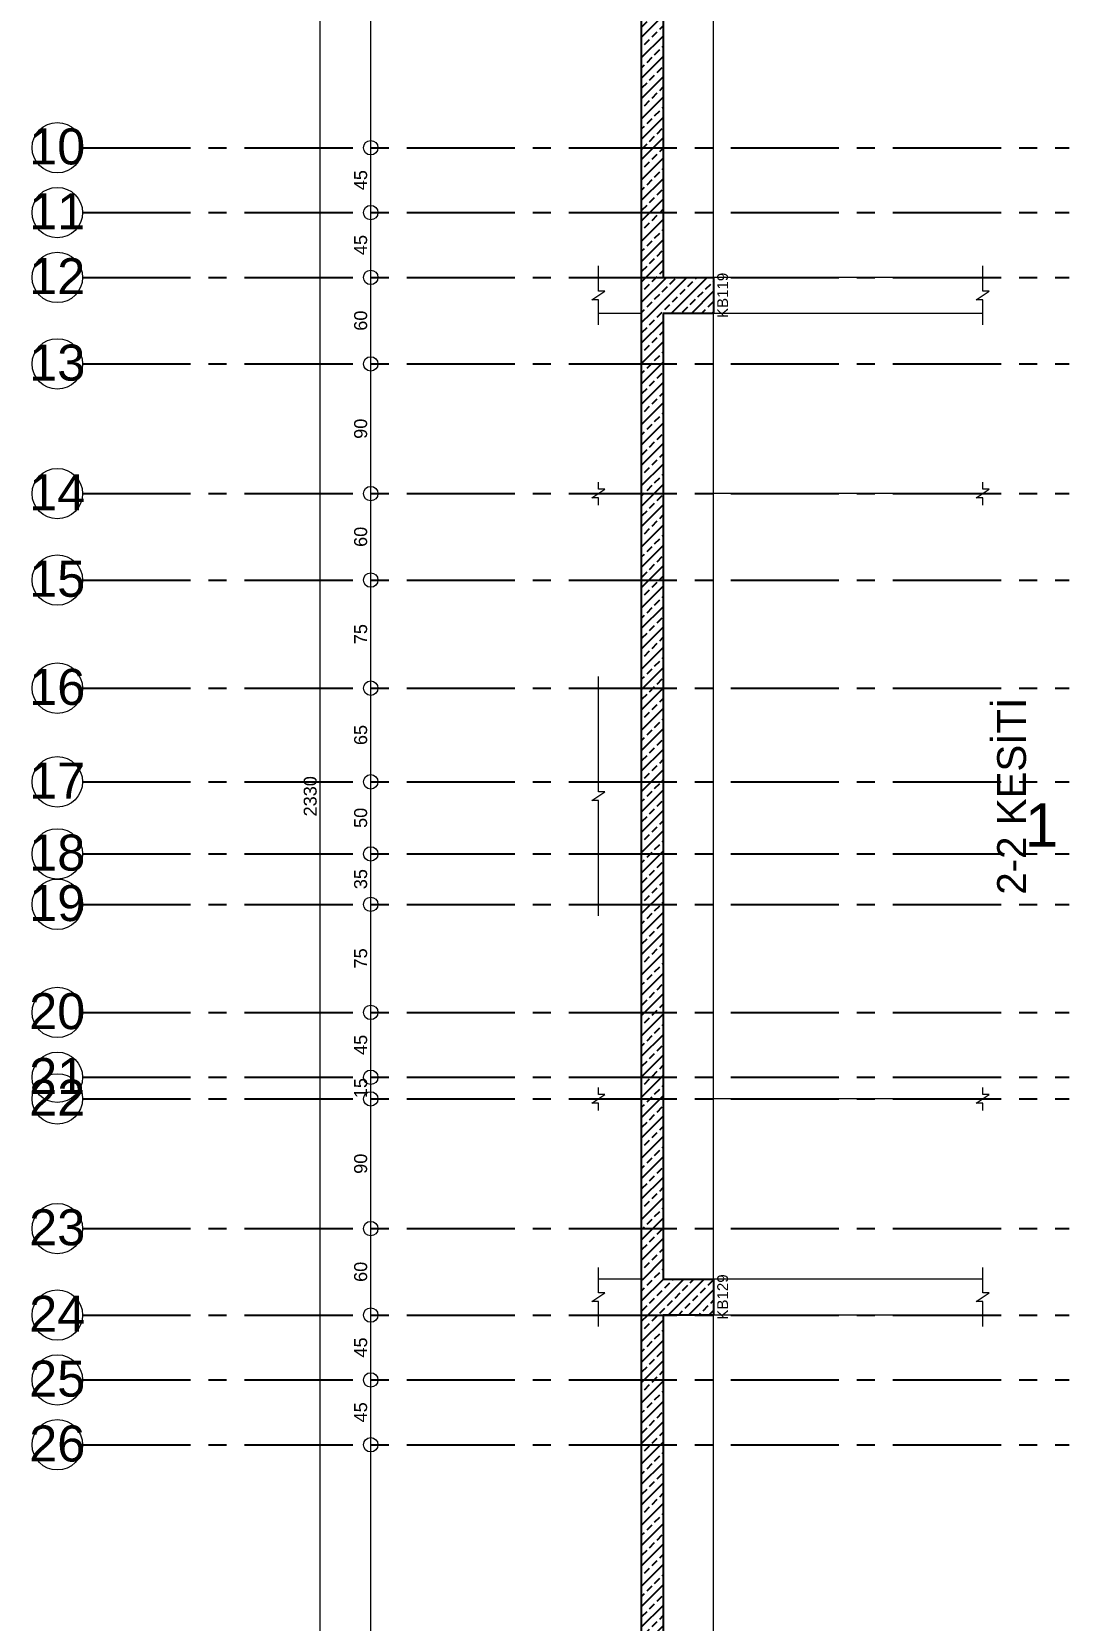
# Model space of a CAD drawing. Header units: millimetres. Extents: x 2232 to 85269, y -3593 to 5869.
# Drawn here: x 39622 to 40337, y 3690 to 4792 of the extents above; entities that cross this region are included whole.
import ezdxf

# ---------------------------------------------------------------- set-up
doc = ezdxf.new("R2010")
doc.units = ezdxf.units.MM
doc.linetypes.add('CENTER2', pattern=[112.5, 75, -12.5, 12.5, -12.5])
doc.linetypes.add('DASHDOT2', pattern=[12.7, 6.35, -3.175, 0, -3.175])
doc.layers.add('aks', color=251, linetype='DASHDOT2', lineweight=35)
doc.layers.add('Standart', color=7, linetype='Continuous')
doc.layers.add('Ölçülendirme', color=7, linetype='Continuous')
doc.styles.add('arial_1_18', font='arial.ttf', dxfattribs={"height": 0.2})
pattern_1 = [(45, (0, 0), (-7.07107, 7.07107), []), (45, (7.071, 0), (-7.07107, 7.07107), [5, -2.5])]

# ---------------------------------------------------------------- blocks, each defined once
blk = doc.blocks.new('IDE128Entity1')
at = {"layer": 'Standart', "color": 250, "linetype": 'Continuous', "lineweight": -3, "style": 'arial_1_18'}
blk.add_text('1', height=30, dxfattribs=at).set_placement((-80.8, 1130))
blk = doc.blocks.new('IDE128Entity4')
at = {"layer": 'Standart', "linetype": 'Continuous', "lineweight": -3}
h = blk.add_hatch(dxfattribs=at)
h.set_pattern_fill('ANSI33', color=171, scale=40, style=0)
h.set_pattern_definition(pattern_1)
h.paths.add_polyline_path([(-331.8, 2175), (-331.8, 1525), (-346.8, 1525), (-346.8, 2175)])
h = blk.add_hatch(dxfattribs=at)
h.set_pattern_fill('ANSI33', color=171, scale=40, style=0)
h.set_pattern_definition(pattern_1)
h.paths.add_polyline_path([(-296.8, 1525), (-296.8, 1500), (-346.8, 1500), (-346.8, 1525)])
h = blk.add_hatch(dxfattribs=at)
h.set_pattern_fill('ANSI33', color=171, scale=40, style=0)
h.set_pattern_definition(pattern_1)
h.paths.add_polyline_path([(-331.8, 1500), (-331.8, 830), (-346.8, 830), (-346.8, 1500)])
h = blk.add_hatch(dxfattribs=at)
h.set_pattern_fill('ANSI33', color=171, scale=40, style=0)
h.set_pattern_definition(pattern_1)
h.paths.add_polyline_path([(-296.8, 830), (-296.8, 805), (-346.8, 805), (-346.8, 830)])
h = blk.add_hatch(dxfattribs=at)
h.set_pattern_fill('ANSI33', color=171, scale=40, style=0)
h.set_pattern_definition(pattern_1)
h.paths.add_polyline_path([(-331.8, 805), (-331.8, 275), (-346.8, 275), (-346.8, 805)])
at = {"layer": 'Standart', "color": 159, "linetype": 'Continuous', "lineweight": -3}
for points in [[(-331.8, 2175), (-331.8, 1525)], [(-346.8, 1525), (-346.8, 1955)], [(-346.8, 1500), (-346.8, 1525)], [(-331.8, 1525), (-296.8, 1525)], [(-296.8, 1525), (-296.8, 1500)], [(-346.8, 1375), (-346.8, 1500)], [(-331.8, 1500), (-331.8, 830)], [(-296.8, 1500), (-331.8, 1500)], [(-346.8, 1240), (-346.8, 1375)], [(-346.8, 1090), (-346.8, 1240)], [(-346.8, 955), (-346.8, 1090)], [(-346.8, 830), (-346.8, 955)], [(-346.8, 805), (-346.8, 830)], [(-331.8, 830), (-296.8, 830)], [(-296.8, 830), (-296.8, 805)], [(-346.8, 375), (-346.8, 805)], [(-331.8, 805), (-331.8, 275)], [(-296.8, 805), (-331.8, 805)]]:
    blk.add_lwpolyline(points, dxfattribs=at)
at = {"layer": 'Standart', "color": 163, "linetype": 'Continuous', "lineweight": 5}
for points in [[(-296.8, 1525), (-296.8, 2050)], [(-346.8, 1525), (-376.8, 1525)], [(-110, 1525), (-296.8, 1525)], [(-346.8, 1500), (-376.8, 1500)], [(-110, 1500), (-296.8, 1500)], [(-296.8, 1375), (-296.8, 1500)], [(-346.8, 1375), (-376.8, 1375)], [(-110, 1375), (-296.8, 1375)], [(-296.8, 955), (-296.8, 1375)], [(-346.8, 1240), (-376.8, 1240)], [(-346.8, 1090), (-376.8, 1090)], [(-346.8, 955), (-376.8, 955)], [(-296.8, 830), (-296.8, 955)], [(-110, 955), (-296.8, 955)], [(-346.8, 830), (-376.8, 830)], [(-110, 830), (-296.8, 830)], [(-346.8, 805), (-376.8, 805)], [(-296.8, 280), (-296.8, 805)], [(-110, 805), (-296.8, 805)]]:
    blk.add_lwpolyline(points, dxfattribs=at)
at = {"layer": 'Standart', "color": 1, "linetype": 'Continuous', "lineweight": 5}
for points in [[(-376.8, 1515.5), (-376.8, 1533)], [(-110, 1515.5), (-110, 1533)], [(-381.3, 1509.5), (-372.3, 1515.5)], [(-372.3, 1515.5), (-376.8, 1515.5)], [(-114.5, 1509.5), (-105.5, 1515.5)], [(-105.5, 1515.5), (-110, 1515.5)], [(-376.8, 1509.5), (-381.3, 1509.5)], [(-376.8, 1492), (-376.8, 1509.5)], [(-110, 1509.5), (-114.5, 1509.5)], [(-110, 1492), (-110, 1509.5)], [(-381.3, 1372), (-372.3, 1378)], [(-376.8, 1378), (-376.8, 1383)], [(-372.3, 1378), (-376.8, 1378)], [(-114.5, 1372), (-105.5, 1378)], [(-110, 1378), (-110, 1383)], [(-105.5, 1378), (-110, 1378)], [(-376.8, 1372), (-381.3, 1372)], [(-376.8, 1367), (-376.8, 1372)], [(-110, 1372), (-114.5, 1372)], [(-110, 1367), (-110, 1372)], [(-376.8, 1168), (-376.8, 1248)], [(-381.3, 1162), (-372.3, 1168)], [(-376.8, 1162), (-381.3, 1162)], [(-372.3, 1168), (-376.8, 1168)], [(-376.8, 1082), (-376.8, 1162)], [(-376.8, 958), (-376.8, 963)], [(-110, 958), (-110, 963)], [(-381.3, 952), (-372.3, 958)], [(-376.8, 952), (-381.3, 952)], [(-372.3, 958), (-376.8, 958)], [(-376.8, 947), (-376.8, 952)], [(-114.5, 952), (-105.5, 958)], [(-110, 952), (-114.5, 952)], [(-105.5, 958), (-110, 958)], [(-110, 947), (-110, 952)], [(-376.8, 820.5), (-376.8, 838)], [(-110, 820.5), (-110, 838)], [(-381.3, 814.5), (-372.3, 820.5)], [(-372.3, 820.5), (-376.8, 820.5)], [(-114.5, 814.5), (-105.5, 820.5)], [(-105.5, 820.5), (-110, 820.5)], [(-376.8, 814.5), (-381.3, 814.5)], [(-376.8, 797), (-376.8, 814.5)], [(-110, 814.5), (-114.5, 814.5)], [(-110, 797), (-110, 814.5)]]:
    blk.add_lwpolyline(points, dxfattribs=at)
at = {"layer": 'Standart', "color": 250, "linetype": 'Continuous', "lineweight": 5, "style": 'arial_1_18'}
for s, p in [('KB119', (-286.8, 1496.8)), ('KB129', (-286.8, 801.8))]:
    blk.add_text(s, height=7.5, rotation=90, dxfattribs=at).set_placement(p)
at = {"layer": 'Standart', "color": 166, "linetype": 'Continuous', "lineweight": 5, "style": 'arial_1_18'}
blk.add_text('2-2 KESİTİ', height=20, rotation=90, dxfattribs=at).set_placement((-80, 1096.7))
blk = doc.blocks.new('IDE128Entity294')
at = {"layer": 'aks', "color": 251, "linetype": 'CENTER2', "lineweight": -3}
blk.add_lwpolyline([(-734.8, 1175), (-50, 1175)], dxfattribs=at)
blk = doc.blocks.new('IDE128Entity297')
at = {"layer": 'aks', "color": 30, "linetype": 'Continuous', "lineweight": 5}
blk.add_circle((-752.3, 1175), 17.5, dxfattribs=at)
blk = doc.blocks.new('IDE128Entity298')
at = {"layer": 'aks', "color": 1, "linetype": 'Continuous', "lineweight": 5, "style": 'arial_1_18'}
blk.add_text('17', height=25, dxfattribs=at).set_placement((-771.8, 1163.4))
blk = doc.blocks.new('IDE128Entity428')
at = {"layer": 'aks', "color": 251, "linetype": 'CENTER2', "lineweight": -3}
blk.add_lwpolyline([(-734.8, 1615), (-50, 1615)], dxfattribs=at)
blk = doc.blocks.new('IDE128Entity431')
at = {"layer": 'aks', "color": 30, "linetype": 'Continuous', "lineweight": 5}
blk.add_circle((-752.3, 1615), 17.5, dxfattribs=at)
blk = doc.blocks.new('IDE128Entity432')
at = {"layer": 'aks', "color": 1, "linetype": 'Continuous', "lineweight": 5, "style": 'arial_1_18'}
blk.add_text('10', height=25, dxfattribs=at).set_placement((-771.8, 1603.4))
blk = doc.blocks.new('IDE128Entity435')
at = {"layer": 'aks', "color": 251, "linetype": 'CENTER2', "lineweight": -3}
blk.add_lwpolyline([(-734.8, 1465), (-50, 1465)], dxfattribs=at)
blk = doc.blocks.new('IDE128Entity438')
at = {"layer": 'aks', "color": 30, "linetype": 'Continuous', "lineweight": 5}
blk.add_circle((-752.3, 1465), 17.5, dxfattribs=at)
blk = doc.blocks.new('IDE128Entity439')
at = {"layer": 'aks', "color": 1, "linetype": 'Continuous', "lineweight": 5, "style": 'arial_1_18'}
blk.add_text('13', height=25, dxfattribs=at).set_placement((-771.8, 1453.4))
blk = doc.blocks.new('IDE128Entity442')
at = {"layer": 'aks', "color": 251, "linetype": 'CENTER2', "lineweight": -3}
blk.add_lwpolyline([(-734.8, 1570), (-50, 1570)], dxfattribs=at)
blk = doc.blocks.new('IDE128Entity445')
at = {"layer": 'aks', "color": 30, "linetype": 'Continuous', "lineweight": 5}
blk.add_circle((-752.3, 1570), 17.5, dxfattribs=at)
blk = doc.blocks.new('IDE128Entity446')
at = {"layer": 'aks', "color": 1, "linetype": 'Continuous', "lineweight": 5, "style": 'arial_1_18'}
blk.add_text('11', height=25, dxfattribs=at).set_placement((-771.8, 1558.4))
blk = doc.blocks.new('IDE128Entity449')
at = {"layer": 'aks', "color": 251, "linetype": 'CENTER2', "lineweight": -3}
blk.add_lwpolyline([(-734.8, 1315), (-50, 1315)], dxfattribs=at)
blk = doc.blocks.new('IDE128Entity452')
at = {"layer": 'aks', "color": 30, "linetype": 'Continuous', "lineweight": 5}
blk.add_circle((-752.3, 1315), 17.5, dxfattribs=at)
blk = doc.blocks.new('IDE128Entity453')
at = {"layer": 'aks', "color": 1, "linetype": 'Continuous', "lineweight": 5, "style": 'arial_1_18'}
blk.add_text('15', height=25, dxfattribs=at).set_placement((-771.8, 1303.4))
blk = doc.blocks.new('IDE128Entity456')
at = {"layer": 'aks', "color": 251, "linetype": 'CENTER2', "lineweight": -3}
blk.add_lwpolyline([(-734.8, 1525), (-50, 1525)], dxfattribs=at)
blk = doc.blocks.new('IDE128Entity459')
at = {"layer": 'aks', "color": 30, "linetype": 'Continuous', "lineweight": 5}
blk.add_circle((-752.3, 1525), 17.5, dxfattribs=at)
blk = doc.blocks.new('IDE128Entity460')
at = {"layer": 'aks', "color": 1, "linetype": 'Continuous', "lineweight": 5, "style": 'arial_1_18'}
blk.add_text('12', height=25, dxfattribs=at).set_placement((-771.8, 1513.4))
blk = doc.blocks.new('IDE128Entity463')
at = {"layer": 'aks', "color": 251, "linetype": 'CENTER2', "lineweight": -3}
blk.add_lwpolyline([(-734.8, 1375), (-50, 1375)], dxfattribs=at)
blk = doc.blocks.new('IDE128Entity466')
at = {"layer": 'aks', "color": 30, "linetype": 'Continuous', "lineweight": 5}
blk.add_circle((-752.3, 1375), 17.5, dxfattribs=at)
blk = doc.blocks.new('IDE128Entity467')
at = {"layer": 'aks', "color": 1, "linetype": 'Continuous', "lineweight": 5, "style": 'arial_1_18'}
blk.add_text('14', height=25, dxfattribs=at).set_placement((-771.8, 1363.4))
blk = doc.blocks.new('IDE128Entity529')
at = {"layer": 'aks', "color": 251, "linetype": 'CENTER2', "lineweight": -3}
blk.add_lwpolyline([(-734.8, 805), (-50, 805)], dxfattribs=at)
blk = doc.blocks.new('IDE128Entity532')
at = {"layer": 'aks', "color": 30, "linetype": 'Continuous', "lineweight": 5}
blk.add_circle((-752.3, 805), 17.5, dxfattribs=at)
blk = doc.blocks.new('IDE128Entity533')
at = {"layer": 'aks', "color": 1, "linetype": 'Continuous', "lineweight": 5, "style": 'arial_1_18'}
blk.add_text('24', height=25, dxfattribs=at).set_placement((-771.8, 793.4))
blk = doc.blocks.new('IDE128Entity536')
at = {"layer": 'aks', "color": 251, "linetype": 'CENTER2', "lineweight": -3}
blk.add_lwpolyline([(-734.8, 955), (-50, 955)], dxfattribs=at)
blk = doc.blocks.new('IDE128Entity539')
at = {"layer": 'aks', "color": 30, "linetype": 'Continuous', "lineweight": 5}
blk.add_circle((-752.3, 955), 17.5, dxfattribs=at)
blk = doc.blocks.new('IDE128Entity540')
at = {"layer": 'aks', "color": 1, "linetype": 'Continuous', "lineweight": 5, "style": 'arial_1_18'}
blk.add_text('22', height=25, dxfattribs=at).set_placement((-771.8, 943.4))
blk = doc.blocks.new('IDE128Entity557')
at = {"layer": 'aks', "color": 251, "linetype": 'CENTER2', "lineweight": -3}
blk.add_lwpolyline([(-734.8, 760), (-50, 760)], dxfattribs=at)
blk = doc.blocks.new('IDE128Entity560')
at = {"layer": 'aks', "color": 30, "linetype": 'Continuous', "lineweight": 5}
blk.add_circle((-752.3, 760), 17.5, dxfattribs=at)
blk = doc.blocks.new('IDE128Entity561')
at = {"layer": 'aks', "color": 1, "linetype": 'Continuous', "lineweight": 5, "style": 'arial_1_18'}
blk.add_text('25', height=25, dxfattribs=at).set_placement((-771.8, 748.4))
blk = doc.blocks.new('IDE128Entity564')
at = {"layer": 'aks', "color": 251, "linetype": 'CENTER2', "lineweight": -3}
blk.add_lwpolyline([(-734.8, 1015), (-50, 1015)], dxfattribs=at)
blk = doc.blocks.new('IDE128Entity567')
at = {"layer": 'aks', "color": 30, "linetype": 'Continuous', "lineweight": 5}
blk.add_circle((-752.3, 1015), 17.5, dxfattribs=at)
blk = doc.blocks.new('IDE128Entity568')
at = {"layer": 'aks', "color": 1, "linetype": 'Continuous', "lineweight": 5, "style": 'arial_1_18'}
blk.add_text('20', height=25, dxfattribs=at).set_placement((-771.8, 1003.4))
blk = doc.blocks.new('IDE128Entity571')
at = {"layer": 'aks', "color": 251, "linetype": 'CENTER2', "lineweight": -3}
blk.add_lwpolyline([(-734.8, 1125), (-50, 1125)], dxfattribs=at)
blk = doc.blocks.new('IDE128Entity574')
at = {"layer": 'aks', "color": 30, "linetype": 'Continuous', "lineweight": 5}
blk.add_circle((-752.3, 1125), 17.5, dxfattribs=at)
blk = doc.blocks.new('IDE128Entity575')
at = {"layer": 'aks', "color": 1, "linetype": 'Continuous', "lineweight": 5, "style": 'arial_1_18'}
blk.add_text('18', height=25, dxfattribs=at).set_placement((-771.8, 1113.4))
blk = doc.blocks.new('IDE128Entity578')
at = {"layer": 'aks', "color": 251, "linetype": 'CENTER2', "lineweight": -3}
blk.add_lwpolyline([(-734.8, 970), (-50, 970)], dxfattribs=at)
blk = doc.blocks.new('IDE128Entity581')
at = {"layer": 'aks', "color": 30, "linetype": 'Continuous', "lineweight": 5}
blk.add_circle((-752.3, 970), 17.5, dxfattribs=at)
blk = doc.blocks.new('IDE128Entity582')
at = {"layer": 'aks', "color": 1, "linetype": 'Continuous', "lineweight": 5, "style": 'arial_1_18'}
blk.add_text('21', height=25, dxfattribs=at).set_placement((-771.8, 958.4))
blk = doc.blocks.new('IDE128Entity585')
at = {"layer": 'aks', "color": 251, "linetype": 'CENTER2', "lineweight": -3}
blk.add_lwpolyline([(-734.8, 715), (-50, 715)], dxfattribs=at)
blk = doc.blocks.new('IDE128Entity588')
at = {"layer": 'aks', "color": 30, "linetype": 'Continuous', "lineweight": 5}
blk.add_circle((-752.3, 715), 17.5, dxfattribs=at)
blk = doc.blocks.new('IDE128Entity589')
at = {"layer": 'aks', "color": 1, "linetype": 'Continuous', "lineweight": 5, "style": 'arial_1_18'}
blk.add_text('26', height=25, dxfattribs=at).set_placement((-771.8, 703.4))
blk = doc.blocks.new('IDE128Entity592')
at = {"layer": 'aks', "color": 251, "linetype": 'CENTER2', "lineweight": -3}
blk.add_lwpolyline([(-734.8, 865), (-50, 865)], dxfattribs=at)
blk = doc.blocks.new('IDE128Entity595')
at = {"layer": 'aks', "color": 30, "linetype": 'Continuous', "lineweight": 5}
blk.add_circle((-752.3, 865), 17.5, dxfattribs=at)
blk = doc.blocks.new('IDE128Entity596')
at = {"layer": 'aks', "color": 1, "linetype": 'Continuous', "lineweight": 5, "style": 'arial_1_18'}
blk.add_text('23', height=25, dxfattribs=at).set_placement((-771.8, 853.4))
blk = doc.blocks.new('IDE128Entity599')
at = {"layer": 'aks', "color": 251, "linetype": 'CENTER2', "lineweight": -3}
blk.add_lwpolyline([(-734.8, 1090), (-50, 1090)], dxfattribs=at)
blk = doc.blocks.new('IDE128Entity602')
at = {"layer": 'aks', "color": 30, "linetype": 'Continuous', "lineweight": 5}
blk.add_circle((-752.3, 1090), 17.5, dxfattribs=at)
blk = doc.blocks.new('IDE128Entity603')
at = {"layer": 'aks', "color": 1, "linetype": 'Continuous', "lineweight": 5, "style": 'arial_1_18'}
blk.add_text('19', height=25, dxfattribs=at).set_placement((-771.8, 1078.4))
blk = doc.blocks.new('IDE128Entity606')
at = {"layer": 'aks', "color": 251, "linetype": 'CENTER2', "lineweight": -3}
blk.add_lwpolyline([(-734.8, 1240), (-50, 1240)], dxfattribs=at)
blk = doc.blocks.new('IDE128Entity609')
at = {"layer": 'aks', "color": 30, "linetype": 'Continuous', "lineweight": 5}
blk.add_circle((-752.3, 1240), 17.5, dxfattribs=at)
blk = doc.blocks.new('IDE128Entity610')
at = {"layer": 'aks', "color": 1, "linetype": 'Continuous', "lineweight": 5, "style": 'arial_1_18'}
blk.add_text('16', height=25, dxfattribs=at).set_placement((-771.8, 1228.4))
blk = doc.blocks.new('IDE128Entity1398')
at = {"layer": 'Ölçülendirme', "color": 1, "linetype": 'Continuous', "lineweight": 5}
for points in [[(-569.8, -8), (-569.8, 2338)], [(-534.8, -8), (-534.8, 2338)]]:
    blk.add_lwpolyline(points, dxfattribs=at)
for centre in [(-534.8, 1615), (-534.8, 1570), (-534.8, 1525), (-534.8, 1465), (-534.8, 1375), (-534.8, 1315), (-534.8, 1240), (-534.8, 1175), (-534.8, 1125), (-534.8, 1090), (-534.8, 1015), (-534.8, 970), (-534.8, 955), (-534.8, 865), (-534.8, 805), (-534.8, 760), (-534.8, 715)]:
    blk.add_circle(centre, 5, dxfattribs=at)
at = {"layer": 'Ölçülendirme', "color": 1, "linetype": 'Continuous', "lineweight": 5, "style": 'arial_1_18'}
for s, p in [('45', (-537.3, 1585.5)), ('45', (-537.3, 1540.5)), ('60', (-537.3, 1488)), ('90', (-537.3, 1413)), ('60', (-537.3, 1338)), ('75', (-537.3, 1270.5)), ('65', (-537.3, 1200.5)), ('2330', (-572.3, 1151)), ('50', (-537.3, 1143)), ('35', (-537.3, 1100.5)), ('75', (-537.3, 1045.5)), ('45', (-537.3, 985.5)), ('15', (-537.3, 955.5)), ('90', (-537.3, 903)), ('60', (-537.3, 828)), ('45', (-537.3, 775.5)), ('45', (-537.3, 730.5))]:
    blk.add_text(s, height=9, rotation=90, dxfattribs=at).set_placement(p)

msp = doc.modelspace()

# ---------------------------------------------------------------- block references
at = {"layer": 'aks'}
for name in ['IDE128Entity431', 'IDE128Entity432', 'IDE128Entity428', 'IDE128Entity445', 'IDE128Entity446', 'IDE128Entity442', 'IDE128Entity459', 'IDE128Entity460', 'IDE128Entity456', 'IDE128Entity438', 'IDE128Entity439', 'IDE128Entity435', 'IDE128Entity466', 'IDE128Entity467', 'IDE128Entity463', 'IDE128Entity452', 'IDE128Entity453', 'IDE128Entity449', 'IDE128Entity609', 'IDE128Entity610', 'IDE128Entity606', 'IDE128Entity297', 'IDE128Entity298', 'IDE128Entity294', 'IDE128Entity574', 'IDE128Entity575', 'IDE128Entity571', 'IDE128Entity602', 'IDE128Entity603', 'IDE128Entity599', 'IDE128Entity568', 'IDE128Entity567', 'IDE128Entity564', 'IDE128Entity582', 'IDE128Entity581', 'IDE128Entity539', 'IDE128Entity540', 'IDE128Entity578', 'IDE128Entity536', 'IDE128Entity595', 'IDE128Entity596', 'IDE128Entity592', 'IDE128Entity533', 'IDE128Entity532', 'IDE128Entity529', 'IDE128Entity561', 'IDE128Entity560', 'IDE128Entity557', 'IDE128Entity589', 'IDE128Entity588', 'IDE128Entity585']:
    msp.add_blockref(name, (40391.8, 3097), dxfattribs=at)
at = {"layer": 'Standart'}
for name in ['IDE128Entity1398', 'IDE128Entity4', 'IDE128Entity1']:
    msp.add_blockref(name, (40391.8, 3097), dxfattribs=at)

doc.saveas('drawing.dxf')
